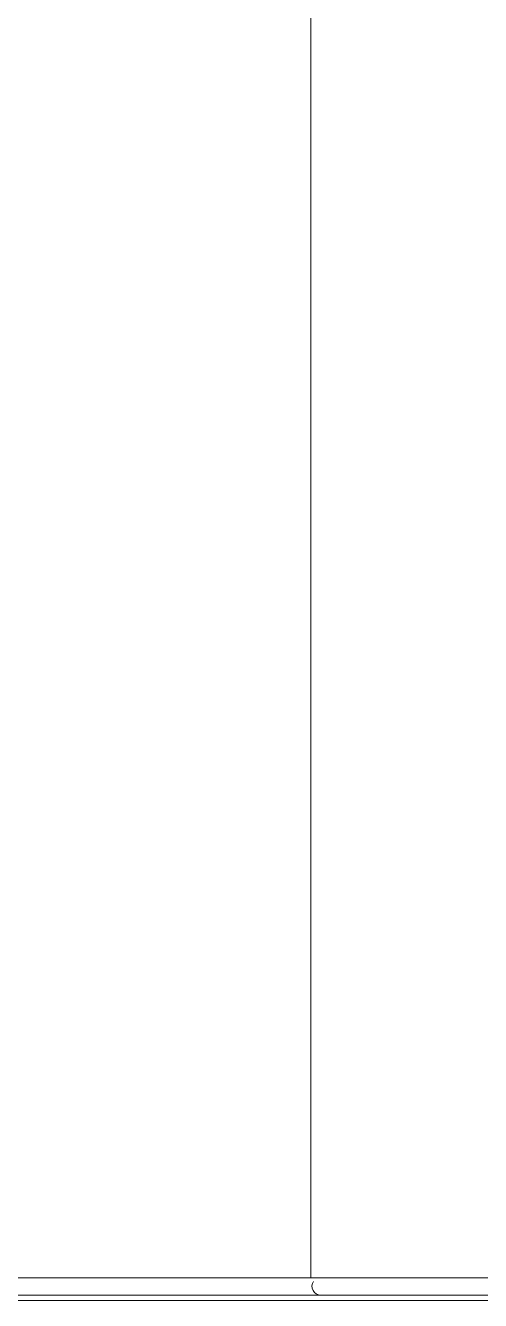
# Model space of a CAD drawing. Extents: x -382 to 1420, y -377 to 265.
# Drawn here: x -227.328 to -226.293, y -25.76 to -22.861 of the extents above; entities that cross this region are included whole.
import ezdxf

# ---------------------------------------------------------------- set-up
doc = ezdxf.new("R2010")
doc.units = 0
doc.header["$MEASUREMENT"] = 0
doc.layers.add('PDF_レイヤー 1', color=7, linetype='CONTINUOUS')

msp = doc.modelspace()

# ---------------------------------------------------------------- linework, layer by layer
at = {"layer": 'PDF_レイヤー 1', "lineweight": 0}
for points in [[(-223.44117, -25.76022), (-171.38649, -25.76022, 0.4143145), (-171.24868, -25.62245), (-171.24868, 6.93063, 0.4143145), (-171.38648, 7.06835), (-228.48682, 7.06835, 0.4143145), (-228.62463, 6.93063), (-228.62463, -25.62245, 0.4143145), (-228.48684, -25.76022), (-224.79078, -25.76022)], [(-228.61284, -25.61062, 0.020237), (-228.61242, -25.62094, 0.0768274), (-228.60256, -25.66288, 0.1002389), (-228.57255, -25.70786, 0.0963949), (-228.52739, -25.73797, 0.0991788), (-228.4745, -25.74841), (-171.39888, -25.74841, 0.0213893), (-171.38909, -25.748, 0.077189), (-171.34599, -25.73801, 0.1002389), (-171.30103, -25.708, 0.1012685), (-171.27092, -25.66312, 0.0994966), (-171.26046, -25.61062), (-171.33059, -25.61062), (-171.33061, 6.84425), (-172.59133, 5.1687), (-172.81714, 5.16869), (-172.81714, 3.04596)]]:
    msp.add_lwpolyline(points, format="xyb", dxfattribs=at)
for points in [[(-226.67914, -25.70896), (-226.67914, -21.53433)], [(-228.43748, -25.70896), (-171.43581, -25.70889)]]:
    msp.add_lwpolyline(points, dxfattribs=at)
msp.add_arc((-226.6558, -25.7278), 0.02063, 148.0627, 268.05606, dxfattribs=at)

doc.saveas('drawing.dxf')
